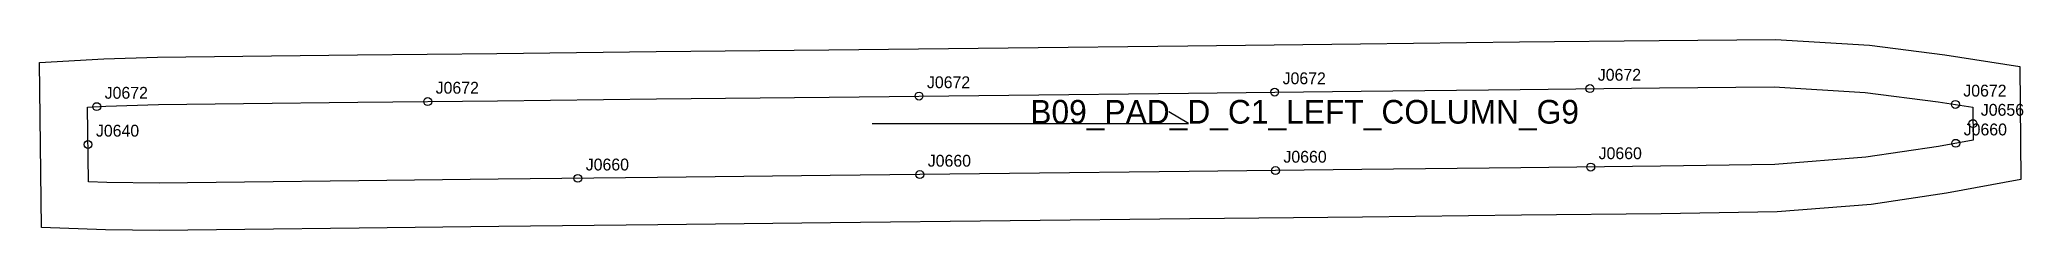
# Model space of a CAD drawing. Header units: millimetres. Extents: x -12 to 489, y -31 to 17.
import ezdxf

# ---------------------------------------------------------------- set-up
doc = ezdxf.new("R2010")
doc.units = ezdxf.units.MM
for name, color, linetype in [('CUT', 1, 'Continuous'), ('GRAIN', 3, 'Continuous'), ('LABEL', 7, 'Continuous'), ('NOTCH', 2, 'Continuous'), ('SEW', 5, 'Continuous')]:
    doc.layers.add(name, color=color, linetype=linetype)

msp = doc.modelspace()

# ---------------------------------------------------------------- linework, layer by layer
at = {"layer": 'CUT'}
msp.add_lwpolyline([(-12.12, 11.29), (4.08, 12.27), (17.67, 12.66), (39.27, 12.9), (68.21, 13.23), (103.46, 13.62), (143.68, 14.07), (187.32, 14.56), (232.71, 15.06), (278.1, 15.57), (321.74, 16.06), (361.96, 16.51), (397.24, 16.9), (426.6, 17.12), (450.4, 15.7), (469.44, 13.27), (488.36, 10.26), (488.69, -18.33), (469.82, -21.78), (450.84, -24.61), (427.07, -26.54), (397.71, -26.98), (362.44, -27.37), (322.21, -27.82), (278.57, -28.31), (233.19, -28.81), (187.8, -29.32), (144.16, -29.81), (103.94, -30.26), (68.68, -30.65), (39.75, -30.97), (18.14, -31.21), (4.53, -31.1), (-11.69, -30.45), (-12.12, 11.29)], close=True, dxfattribs=at)
at = {"layer": 'GRAIN'}
for p, q in [((198.28, -4.17), (278.28, -4.17)), ((278.28, -4.17), (273.28, -1.17))]:
    msp.add_line(p, q, dxfattribs=at)
at = {"layer": 'NOTCH'}
for centre in [(379.72, 4.7), (2.31, 0.14), (85.97, 1.42), (210.15, 2.81), (300.05, 3.81), (472.11, 0.69), (476.53, -4.17), (0.1, -9.46), (472.21, -9.15), (379.93, -15.17), (123.91, -18.03), (210.36, -17.07), (300.26, -16.06)]:
    msp.add_circle(centre, 1, dxfattribs=at)
at = {"layer": 'SEW'}
msp.add_lwpolyline([(0, 0), (4.62, 0.28), (17.91, 0.66), (39.41, 0.9), (68.34, 1.23), (103.59, 1.62), (143.82, 2.07), (187.46, 2.56), (232.84, 3.06), (278.23, 3.57), (321.87, 4.06), (362.09, 4.51), (397.35, 4.9), (426.29, 5.11), (449.29, 3.74), (467.74, 1.39), (476.48, 0), (476.57, -8.35), (467.85, -9.94), (449.47, -12.68), (426.49, -14.55), (397.56, -14.98), (362.3, -15.37), (322.08, -15.82), (278.44, -16.31), (233.05, -16.81), (187.67, -17.32), (144.02, -17.81), (103.8, -18.26), (68.55, -18.65), (39.62, -18.97), (18.12, -19.21), (4.82, -19.11), (0.2, -18.92)], close=True, dxfattribs=at)

# ---------------------------------------------------------------- texts
at = {"layer": 'LABEL'}
for s, height, p in [('J0672', 3, (4.31, 2.14)), ('J0672', 3, (87.97, 3.42)), ('J0672', 3, (212.15, 4.81)), ('J0672', 3, (302.05, 5.81)), ('J0672', 3, (381.72, 6.7)), ('J0672', 3, (474.11, 2.69)), ('B09_PAD_D_C1_LEFT_COLUMN_G9', 6, (238.28, -4.17)), ('J0656', 3, (478.53, -2.17)), ('J0640', 3, (2.1, -7.46)), ('J0660', 3, (474.21, -7.15)), ('J0660', 3, (125.91, -16.03)), ('J0660', 3, (212.36, -15.07)), ('J0660', 3, (302.26, -14.06)), ('J0660', 3, (381.93, -13.17))]:
    msp.add_text(s, height=height, dxfattribs=at).set_placement(p)

doc.saveas('drawing.dxf')
